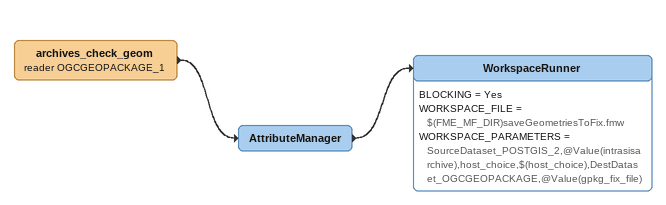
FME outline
archives_check_geom (reader OGCGEOPACKAGE_1)
    -> AttributeManager
AttributeManager
    -> WorkspaceRunner
WorkspaceRunner
    BLOCKING = Yes
    WORKSPACE_FILE = $(FME_MF_DIR)saveGeometriesToFix.fmw
    WORKSPACE_PARAMETERS = SourceDataset_POSTGIS_2,@Value(intrasisarchive),host_choice,$(host_choice),DestDataset_OGCGEOPACKAGE,@Value(gpkg_fix_file)
